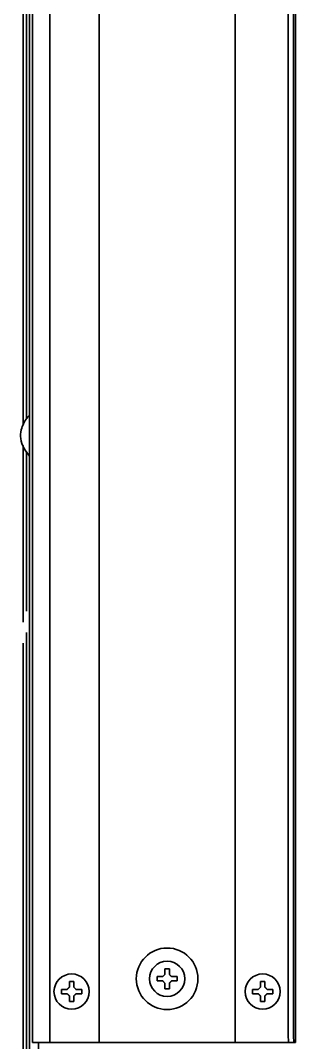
# Model space of a CAD drawing. Header units: inches. Extents: x 786 to 5755, y -850 to 3635.
# Drawn here: x 3393.7 to 3456.2, y 2576.6 to 2809 of the extents above; entities that cross this region are included whole.
import ezdxf

# ---------------------------------------------------------------- set-up
doc = ezdxf.new("R2010")
doc.units = ezdxf.units.IN
doc.layers.add('1', color=7, linetype='Continuous', true_color=0xffffff)

msp = doc.modelspace()

# ---------------------------------------------------------------- linework, layer by layer
at = {"layer": '1', "color": 7, "linetype": 'Continuous', "lineweight": 35}
for p, q in [((3394.24, 3463.85), (3394.24, 2716.91)), ((3395.04, 3463.85), (3395.04, 2718.39)), ((3395.74, 2485.05), (3395.74, 3463.9)), ((3396.36, 3372.55), (3396.36, 2576.55)), ((3400.31, 2576.55), (3400.31, 3372.55)), ((3411.54, 3372.55), (3411.54, 2576.55)), ((3442.44, 3372.55), (3442.44, 2576.55)), ((3456.16, 2576.55), (3456.16, 3372.55)), ((3454.51, 2578.55), (3454.51, 3370.55)), ((3455.71, 2578.55), (3455.71, 3370.55)), ((3394.24, 2712.34), (3394.24, 2672.16)), ((3395.04, 2710.91), (3395.04, 2674.63)), ((3395.04, 2669.79), (3395.04, 2546.02)), ((3394.24, 2667.36), (3394.24, 2544.67)), ((3424.69, 2591.05), (3424.69, 2591.55)), ((3429.29, 2591.55), (3429.29, 2591.05)), ((3424.69, 2590.55), (3424.69, 2591.05)), ((3429.29, 2591.05), (3429.29, 2590.55)), ((3402.98, 2588.15), (3402.98, 2588.65)), ((3402.98, 2587.65), (3402.98, 2588.15)), ((3407.58, 2588.65), (3407.58, 2588.15)), ((3407.58, 2588.15), (3407.58, 2587.65)), ((3446.4, 2588.15), (3446.4, 2588.65)), ((3446.4, 2587.65), (3446.4, 2588.15)), ((3451, 2588.65), (3451, 2588.15)), ((3451, 2588.15), (3451, 2587.65)), ((3396.56, 2576.55), (3396.36, 2576.55)), ((3396.56, 2576.55), (3400.11, 2576.55)), ((3397.74, 2576.56), (3397.74, 2484.75)), ((3400.31, 2576.55), (3400.11, 2576.55)), ((3400.31, 2576.55), (3410.54, 2576.55)), ((3411.54, 2576.55), (3410.54, 2576.55)), ((3411.54, 2576.55), (3413.74, 2576.55)), ((3413.74, 2576.55), (3440.24, 2576.55)), ((3440.24, 2576.55), (3442.44, 2576.55)), ((3442.44, 2576.55), (3443.44, 2576.55)), ((3443.44, 2576.55), (3453.96, 2576.55)), ((3453.96, 2576.55), (3454.65, 2576.55)), ((3455.85, 2576.55), (3454.65, 2576.55)), ((3456.16, 2576.55), (3455.85, 2576.55)), ((3456.16, 2576.55), (3456.16, 2576.55))]:
    msp.add_line(p, q, dxfattribs=at)
for centre, radius in [((3426.99, 2591.05), 7), ((3426.99, 2591.05), 4), ((3405.28, 2588.15), 4), ((3448.7, 2588.15), 4)]:
    msp.add_circle(centre, radius, dxfattribs=at)
for centre, major_axis, start_param, end_param in [((3454.65, 2578.55), (0, -2), 4.712389, 6.283185), ((3455.85, 2578.55), (0, 2), 1.570796, 3.141593)]:
    msp.add_ellipse(centre, major_axis=major_axis, ratio=0.069756, start_param=start_param, end_param=end_param, dxfattribs=at)
for points, knots in [([(3395.68, 2719.22), (3395.49, 2719), (3395.02, 2718.41), (3394.29, 2717.26), (3393.71, 2715.68), (3393.63, 2713.72), (3394.31, 2711.7), (3395.27, 2710.43), (3395.74, 2709.9)], [0, 0, 0, 0, 0.060919, 0.161798, 0.311654, 0.511999, 0.75385, 1, 1, 1, 1]), ([(3424.69, 2591.55), (3424.89, 2591.55), (3425.1, 2591.55), (3425.43, 2591.55), (3425.54, 2591.55), (3425.76, 2591.55), (3425.87, 2591.55), (3425.99, 2591.55)], [0, 0, 0, 0, 0.5, 0.5, 0.75, 0.75, 1, 1, 1, 1]), ([(3427.49, 2593.35), (3427.49, 2593.15), (3427.49, 2592.94), (3427.49, 2592.61), (3427.49, 2592.5), (3427.49, 2592.28), (3427.49, 2592.17), (3427.49, 2592.05)], [0, 0, 0, 0, 0.5, 0.5, 0.75, 0.75, 1, 1, 1, 1]), ([(3405.78, 2590.45), (3405.78, 2590.25), (3405.78, 2590.04), (3405.78, 2589.71), (3405.78, 2589.6), (3405.78, 2589.38), (3405.78, 2589.27), (3405.78, 2589.15)], [0, 0, 0, 0, 0.5, 0.5, 0.75, 0.75, 1, 1, 1, 1]), ([(3426.49, 2588.75), (3426.49, 2588.95), (3426.49, 2589.16), (3426.49, 2589.49), (3426.49, 2589.6), (3426.49, 2589.82), (3426.49, 2589.94), (3426.49, 2590.05)], [0, 0, 0, 0, 0.5, 0.5, 0.75, 0.75, 1, 1, 1, 1]), ([(3429.29, 2590.55), (3429.09, 2590.55), (3428.88, 2590.55), (3428.55, 2590.55), (3428.44, 2590.55), (3428.22, 2590.55), (3428.11, 2590.55), (3427.99, 2590.55)], [0, 0, 0, 0, 0.5, 0.5, 0.75, 0.75, 1, 1, 1, 1]), ([(3449.2, 2590.45), (3449.2, 2590.25), (3449.2, 2590.04), (3449.2, 2589.71), (3449.2, 2589.6), (3449.2, 2589.38), (3449.2, 2589.27), (3449.2, 2589.15)], [0, 0, 0, 0, 0.5, 0.5, 0.75, 0.75, 1, 1, 1, 1]), ([(3402.98, 2588.65), (3403.18, 2588.65), (3403.39, 2588.65), (3403.72, 2588.65), (3403.83, 2588.65), (3404.05, 2588.65), (3404.16, 2588.65), (3404.28, 2588.65)], [0, 0, 0, 0, 0.5, 0.5, 0.75, 0.75, 1, 1, 1, 1]), ([(3404.78, 2585.85), (3404.78, 2586.05), (3404.78, 2586.26), (3404.78, 2586.59), (3404.78, 2586.7), (3404.78, 2586.92), (3404.78, 2587.04), (3404.78, 2587.15)], [0, 0, 0, 0, 0.5, 0.5, 0.75, 0.75, 1, 1, 1, 1]), ([(3407.58, 2587.65), (3407.38, 2587.65), (3407.17, 2587.65), (3406.84, 2587.65), (3406.73, 2587.65), (3406.51, 2587.65), (3406.4, 2587.65), (3406.28, 2587.65)], [0, 0, 0, 0, 0.5, 0.5, 0.75, 0.75, 1, 1, 1, 1]), ([(3446.4, 2588.65), (3446.6, 2588.65), (3446.81, 2588.65), (3447.14, 2588.65), (3447.25, 2588.65), (3447.47, 2588.65), (3447.58, 2588.65), (3447.7, 2588.65)], [0, 0, 0, 0, 0.5, 0.5, 0.75, 0.75, 1, 1, 1, 1]), ([(3448.2, 2585.85), (3448.2, 2586.05), (3448.2, 2586.26), (3448.2, 2586.59), (3448.2, 2586.7), (3448.2, 2586.92), (3448.2, 2587.04), (3448.2, 2587.15)], [0, 0, 0, 0, 0.5, 0.5, 0.75, 0.75, 1, 1, 1, 1]), ([(3451, 2587.65), (3450.8, 2587.65), (3450.59, 2587.65), (3450.26, 2587.65), (3450.15, 2587.65), (3449.93, 2587.65), (3449.81, 2587.65), (3449.7, 2587.65)], [0, 0, 0, 0, 0.5, 0.5, 0.75, 0.75, 1, 1, 1, 1])]:
    msp.add_open_spline(points, degree=3, knots=knots, dxfattribs=at)
for points in [[(3425.99, 2591.55), (3426.01, 2591.57), (3426.06, 2591.62), (3426.13, 2591.69), (3426.2, 2591.76), (3426.28, 2591.84), (3426.35, 2591.91), (3426.42, 2591.98), (3426.47, 2592.03), (3426.49, 2592.05)], [(3426.49, 2592.05), (3426.49, 2592.11), (3426.49, 2592.21), (3426.49, 2592.37), (3426.49, 2592.53), (3426.49, 2592.69), (3426.49, 2592.84), (3426.49, 2593), (3426.49, 2593.16), (3426.49, 2593.29), (3426.49, 2593.35)], [(3426.49, 2593.35), (3426.66, 2593.35), (3426.99, 2593.35), (3427.32, 2593.35), (3427.49, 2593.35)], [(3427.49, 2592.05), (3427.52, 2592.02), (3427.57, 2591.97), (3427.64, 2591.9), (3427.71, 2591.83), (3427.78, 2591.76), (3427.85, 2591.69), (3427.92, 2591.62), (3427.97, 2591.57), (3427.99, 2591.55)], [(3427.99, 2591.55), (3428.04, 2591.55), (3428.15, 2591.55), (3428.31, 2591.55), (3428.47, 2591.55), (3428.63, 2591.55), (3428.78, 2591.55), (3428.94, 2591.55), (3429.1, 2591.55), (3429.23, 2591.55), (3429.29, 2591.55)], [(3404.28, 2588.65), (3404.3, 2588.67), (3404.35, 2588.72), (3404.42, 2588.79), (3404.49, 2588.86), (3404.57, 2588.94), (3404.64, 2589.01), (3404.71, 2589.08), (3404.76, 2589.13), (3404.78, 2589.15)], [(3404.78, 2589.15), (3404.78, 2589.21), (3404.78, 2589.31), (3404.78, 2589.47), (3404.78, 2589.63), (3404.78, 2589.79), (3404.78, 2589.94), (3404.78, 2590.1), (3404.78, 2590.26), (3404.78, 2590.39), (3404.78, 2590.45)], [(3404.78, 2590.45), (3404.95, 2590.45), (3405.28, 2590.45), (3405.61, 2590.45), (3405.78, 2590.45)], [(3405.78, 2589.15), (3405.81, 2589.12), (3405.86, 2589.07), (3405.93, 2589), (3406, 2588.93), (3406.07, 2588.86), (3406.14, 2588.79), (3406.21, 2588.72), (3406.26, 2588.67), (3406.28, 2588.65)], [(3425.99, 2590.55), (3425.94, 2590.55), (3425.83, 2590.55), (3425.67, 2590.55), (3425.51, 2590.55), (3425.35, 2590.55), (3425.2, 2590.55), (3425.04, 2590.55), (3424.88, 2590.55), (3424.75, 2590.55), (3424.69, 2590.55)], [(3426.49, 2590.05), (3426.46, 2590.08), (3426.41, 2590.13), (3426.34, 2590.2), (3426.27, 2590.27), (3426.2, 2590.34), (3426.13, 2590.41), (3426.06, 2590.48), (3426.01, 2590.53), (3425.99, 2590.55)], [(3427.99, 2590.55), (3427.97, 2590.53), (3427.92, 2590.48), (3427.85, 2590.41), (3427.78, 2590.34), (3427.7, 2590.27), (3427.63, 2590.19), (3427.56, 2590.12), (3427.51, 2590.07), (3427.49, 2590.05)], [(3427.49, 2590.05), (3427.49, 2590), (3427.49, 2589.89), (3427.49, 2589.73), (3427.49, 2589.57), (3427.49, 2589.41), (3427.49, 2589.26), (3427.49, 2589.1), (3427.49, 2588.94), (3427.49, 2588.81), (3427.49, 2588.75)], [(3447.7, 2588.65), (3447.72, 2588.67), (3447.77, 2588.72), (3447.84, 2588.79), (3447.91, 2588.86), (3447.98, 2588.94), (3448.06, 2589.01), (3448.13, 2589.08), (3448.18, 2589.13), (3448.2, 2589.15)], [(3448.2, 2589.15), (3448.2, 2589.21), (3448.2, 2589.31), (3448.2, 2589.47), (3448.2, 2589.63), (3448.2, 2589.79), (3448.2, 2589.94), (3448.2, 2590.1), (3448.2, 2590.26), (3448.2, 2590.39), (3448.2, 2590.45)], [(3448.2, 2590.45), (3448.37, 2590.45), (3448.7, 2590.45), (3449.03, 2590.45), (3449.2, 2590.45)], [(3449.2, 2589.15), (3449.23, 2589.12), (3449.28, 2589.07), (3449.35, 2589), (3449.42, 2588.93), (3449.49, 2588.86), (3449.56, 2588.79), (3449.63, 2588.72), (3449.68, 2588.67), (3449.7, 2588.65)], [(3404.28, 2587.65), (3404.23, 2587.65), (3404.12, 2587.65), (3403.96, 2587.65), (3403.8, 2587.65), (3403.64, 2587.65), (3403.49, 2587.65), (3403.33, 2587.65), (3403.17, 2587.65), (3403.04, 2587.65), (3402.98, 2587.65)], [(3404.78, 2587.15), (3404.75, 2587.18), (3404.7, 2587.23), (3404.63, 2587.3), (3404.56, 2587.37), (3404.49, 2587.44), (3404.42, 2587.51), (3404.35, 2587.58), (3404.3, 2587.63), (3404.28, 2587.65)], [(3406.28, 2587.65), (3406.26, 2587.63), (3406.21, 2587.58), (3406.14, 2587.51), (3406.07, 2587.44), (3405.99, 2587.37), (3405.92, 2587.29), (3405.85, 2587.22), (3405.8, 2587.17), (3405.78, 2587.15)], [(3405.78, 2587.15), (3405.78, 2587.1), (3405.78, 2586.99), (3405.78, 2586.83), (3405.78, 2586.67), (3405.78, 2586.51), (3405.78, 2586.36), (3405.78, 2586.2), (3405.78, 2586.04), (3405.78, 2585.91), (3405.78, 2585.85)], [(3406.28, 2588.65), (3406.33, 2588.65), (3406.44, 2588.65), (3406.6, 2588.65), (3406.76, 2588.65), (3406.92, 2588.65), (3407.07, 2588.65), (3407.23, 2588.65), (3407.39, 2588.65), (3407.52, 2588.65), (3407.58, 2588.65)], [(3427.49, 2588.75), (3427.32, 2588.75), (3426.99, 2588.75), (3426.66, 2588.75), (3426.49, 2588.75)], [(3447.7, 2587.65), (3447.65, 2587.65), (3447.54, 2587.65), (3447.38, 2587.65), (3447.22, 2587.65), (3447.06, 2587.65), (3446.91, 2587.65), (3446.75, 2587.65), (3446.59, 2587.65), (3446.46, 2587.65), (3446.4, 2587.65)], [(3448.2, 2587.15), (3448.17, 2587.18), (3448.12, 2587.23), (3448.05, 2587.3), (3447.98, 2587.37), (3447.91, 2587.44), (3447.84, 2587.51), (3447.77, 2587.58), (3447.72, 2587.63), (3447.7, 2587.65)], [(3449.7, 2587.65), (3449.68, 2587.63), (3449.63, 2587.58), (3449.56, 2587.51), (3449.49, 2587.44), (3449.41, 2587.37), (3449.34, 2587.29), (3449.27, 2587.22), (3449.22, 2587.17), (3449.2, 2587.15)], [(3449.2, 2587.15), (3449.2, 2587.1), (3449.2, 2586.99), (3449.2, 2586.83), (3449.2, 2586.67), (3449.2, 2586.51), (3449.2, 2586.36), (3449.2, 2586.2), (3449.2, 2586.04), (3449.2, 2585.91), (3449.2, 2585.85)], [(3449.7, 2588.65), (3449.75, 2588.65), (3449.86, 2588.65), (3450.02, 2588.65), (3450.18, 2588.65), (3450.34, 2588.65), (3450.49, 2588.65), (3450.65, 2588.65), (3450.81, 2588.65), (3450.94, 2588.65), (3451, 2588.65)], [(3405.78, 2585.85), (3405.61, 2585.85), (3405.28, 2585.85), (3404.95, 2585.85), (3404.78, 2585.85)], [(3449.2, 2585.85), (3449.03, 2585.85), (3448.7, 2585.85), (3448.37, 2585.85), (3448.2, 2585.85)]]:
    msp.add_open_spline(points, degree=3, dxfattribs=at)

doc.saveas('drawing.dxf')
